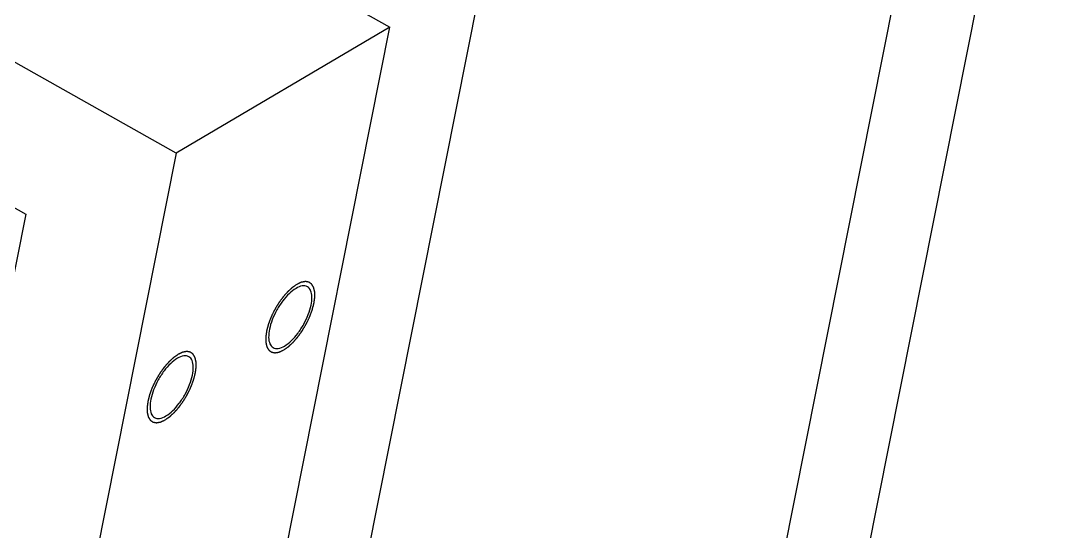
# Model space of a CAD drawing. Header units: inches. Extents: x -8900 to -5053, y -1814 to -15.
# Drawn here: x -5497.8 to -5332.5, y -282.3 to -201.9 of the extents above; entities that cross this region are included whole.
import ezdxf

# ---------------------------------------------------------------- set-up
doc = ezdxf.new("R2010")
doc.units = ezdxf.units.IN
doc.header["$LTSCALE"] = 2
doc.header["$MEASUREMENT"] = 0
doc.layers.add('02___PRT_ALL_AXES', color=7, linetype='Continuous')

msp = doc.modelspace()

# ---------------------------------------------------------------- linework, layer by layer
at = {"color": 7, "linetype": 'Continuous'}
for p, q in [((-5332.47, -124.43), (-5376.77, -347.01)), ((-5567.24, -131.11), (-5439.74, -202.82)), ((-5347.42, -133.24), (-5388.63, -340.34)), ((-5473.37, -222.65), (-5600.87, -150.94)), ((-5604.98, -171.57), (-5497.09, -232.25)), ((-5447.48, -307.24), (-5424.08, -189.67)), ((-5439.74, -202.82), (-5473.37, -222.65)), ((-5462.32, -316.29), (-5439.74, -202.82)), ((-5473.37, -222.65), (-5495.95, -336.12)), ((-5497.09, -232.25), (-5515.56, -325.09))]:
    msp.add_line(p, q, dxfattribs=at)
at = {"color": 2, "linetype": 'Continuous'}
for points in [[(-5456.45, -253.65), (-5456.39, -253.6), (-5456.3, -253.54), (-5456.17, -253.45), (-5456.08, -253.38), (-5456, -253.33), (-5455.94, -253.28), (-5455.89, -253.25), (-5455.85, -253.22), (-5455.81, -253.19), (-5455.78, -253.17), (-5455.76, -253.16), (-5455.74, -253.14), (-5455.73, -253.14), (-5455.72, -253.13), (-5455.71, -253.12), (-5455.71, -253.12), (-5455.71, -253.12), (-5455.7, -253.12), (-5455.7, -253.11), (-5455.69, -253.11), (-5455.68, -253.1), (-5455.67, -253.09), (-5455.65, -253.07), (-5455.63, -253.05), (-5455.6, -253.02), (-5455.56, -252.99), (-5455.52, -252.94), (-5455.47, -252.9), (-5455.41, -252.84), (-5455.33, -252.77), (-5455.25, -252.7), (-5455.19, -252.64), (-5455.14, -252.59), (-5455.09, -252.55), (-5455.05, -252.51), (-5455.02, -252.48), (-5455, -252.46), (-5454.98, -252.45), (-5454.97, -252.44), (-5454.96, -252.43), (-5454.96, -252.42), (-5454.95, -252.42), (-5454.95, -252.42), (-5454.95, -252.41), (-5454.94, -252.41), (-5454.94, -252.4), (-5454.93, -252.39), (-5454.91, -252.38), (-5454.9, -252.36), (-5454.88, -252.34), (-5454.85, -252.3), (-5454.81, -252.26), (-5454.76, -252.2), (-5454.72, -252.15), (-5454.66, -252.08), (-5454.58, -251.99), (-5454.5, -251.9), (-5454.44, -251.83), (-5454.4, -251.78), (-5454.35, -251.72), (-5454.31, -251.68), (-5454.28, -251.64), (-5454.26, -251.62), (-5454.25, -251.6), (-5454.23, -251.59), (-5454.22, -251.58), (-5454.22, -251.57), (-5454.21, -251.57), (-5454.21, -251.56), (-5454.2, -251.55), (-5454.19, -251.53), (-5454.18, -251.52), (-5454.16, -251.5), (-5454.15, -251.47), (-5454.12, -251.43), (-5454.08, -251.38), (-5454.04, -251.32), (-5453.99, -251.26), (-5453.93, -251.17), (-5453.86, -251.07), (-5453.77, -250.95), (-5453.7, -250.84), (-5453.64, -250.76), (-5453.6, -250.71), (-5453.57, -250.67), (-5453.55, -250.64), (-5453.53, -250.61), (-5453.52, -250.6), (-5453.51, -250.59), (-5453.51, -250.58), (-5453.5, -250.57), (-5453.5, -250.56), (-5453.49, -250.54), (-5453.47, -250.51), (-5453.45, -250.48), (-5453.42, -250.44), (-5453.39, -250.38), (-5453.34, -250.29), (-5453.28, -250.18), (-5453.2, -250.05), (-5453.12, -249.92), (-5453.06, -249.81), (-5453.01, -249.72), (-5452.97, -249.67), (-5452.95, -249.63), (-5452.93, -249.59), (-5452.91, -249.56), (-5452.9, -249.55), (-5452.9, -249.53), (-5452.89, -249.53), (-5452.89, -249.52), (-5452.88, -249.51), (-5452.87, -249.49), (-5452.86, -249.46), (-5452.84, -249.42), (-5452.82, -249.38), (-5452.79, -249.32), (-5452.75, -249.23), (-5452.7, -249.12), (-5452.63, -248.98), (-5452.56, -248.85), (-5452.51, -248.73), (-5452.47, -248.64), (-5452.44, -248.58), (-5452.42, -248.54), (-5452.4, -248.5), (-5452.39, -248.48), (-5452.38, -248.46), (-5452.37, -248.44), (-5452.37, -248.44), (-5452.37, -248.43), (-5452.36, -248.42), (-5452.35, -248.4), (-5452.34, -248.37), (-5452.33, -248.33), (-5452.31, -248.29), (-5452.29, -248.23), (-5452.26, -248.14), (-5452.22, -248.03), (-5452.17, -247.89), (-5452.12, -247.78), (-5452.09, -247.69), (-5452.07, -247.62), (-5452.04, -247.55), (-5452.02, -247.5), (-5452, -247.45), (-5451.99, -247.42), (-5451.98, -247.39), (-5451.97, -247.37), (-5451.97, -247.36), (-5451.96, -247.35), (-5451.96, -247.34), (-5451.96, -247.33), (-5451.95, -247.31), (-5451.95, -247.28), (-5451.94, -247.25), (-5451.93, -247.2), (-5451.91, -247.15), (-5451.9, -247.08), (-5451.88, -247.02), (-5451.86, -246.93), (-5451.83, -246.82), (-5451.8, -246.71), (-5451.77, -246.62), (-5451.76, -246.55), (-5451.74, -246.48), (-5451.73, -246.43), (-5451.71, -246.38), (-5451.71, -246.36), (-5451.7, -246.33), (-5451.7, -246.32), (-5451.69, -246.3), (-5451.69, -246.29), (-5451.69, -246.29), (-5451.69, -246.28), (-5451.69, -246.28), (-5451.69, -246.28), (-5451.69, -246.27), (-5451.68, -246.26), (-5451.68, -246.24), (-5451.68, -246.22), (-5451.68, -246.2), (-5451.67, -246.16), (-5451.66, -246.11), (-5451.66, -246.05), (-5451.65, -245.99), (-5451.64, -245.91), (-5451.62, -245.81), (-5451.61, -245.71), (-5451.6, -245.63), (-5451.59, -245.57), (-5451.58, -245.51), (-5451.58, -245.46), (-5451.57, -245.42), (-5451.57, -245.39), (-5451.57, -245.37), (-5451.56, -245.36), (-5451.56, -245.34), (-5451.56, -245.33), (-5451.56, -245.33), (-5451.56, -245.32), (-5451.56, -245.32), (-5451.56, -245.32), (-5451.56, -245.31), (-5451.56, -245.3), (-5451.56, -245.29), (-5451.56, -245.27), (-5451.56, -245.25), (-5451.56, -245.21), (-5451.56, -245.17), (-5451.56, -245.12), (-5451.57, -245.06), (-5451.57, -244.99), (-5451.57, -244.91), (-5451.57, -244.82), (-5451.57, -244.75), (-5451.57, -244.7), (-5451.58, -244.64), (-5451.58, -244.6), (-5451.58, -244.56), (-5451.58, -244.54), (-5451.58, -244.53), (-5451.58, -244.51), (-5451.58, -244.5), (-5451.58, -244.49), (-5451.58, -244.49), (-5451.58, -244.49), (-5451.58, -244.48), (-5451.58, -244.48), (-5451.58, -244.47), (-5451.58, -244.46), (-5451.59, -244.45), (-5451.59, -244.44), (-5451.59, -244.42), (-5451.6, -244.39), (-5451.61, -244.36), (-5451.62, -244.31), (-5451.63, -244.27), (-5451.64, -244.21), (-5451.66, -244.14), (-5451.68, -244.07), (-5451.69, -244.01), (-5451.7, -243.97), (-5451.71, -243.93), (-5451.72, -243.89), (-5451.73, -243.86), (-5451.73, -243.85), (-5451.74, -243.83), (-5451.74, -243.82), (-5451.74, -243.81), (-5451.74, -243.8), (-5451.74, -243.8), (-5451.74, -243.8), (-5451.75, -243.8), (-5451.75, -243.79), (-5451.75, -243.79), (-5451.75, -243.78), (-5451.76, -243.77), (-5451.77, -243.76), (-5451.77, -243.75), (-5451.79, -243.73), (-5451.8, -243.7), (-5451.82, -243.67), (-5451.84, -243.64), (-5451.87, -243.59), (-5451.9, -243.54), (-5451.93, -243.49), (-5451.96, -243.44), (-5451.98, -243.41), (-5452, -243.38), (-5452.01, -243.35), (-5452.03, -243.33), (-5452.04, -243.32), (-5452.04, -243.31), (-5452.05, -243.3), (-5452.05, -243.29), (-5452.05, -243.29), (-5452.06, -243.29), (-5452.06, -243.28), (-5452.06, -243.28), (-5452.06, -243.28), (-5452.06, -243.28), (-5452.07, -243.27), (-5452.08, -243.27), (-5452.09, -243.26), (-5452.1, -243.25), (-5452.12, -243.24), (-5452.14, -243.23), (-5452.17, -243.21), (-5452.19, -243.19), (-5452.23, -243.16), (-5452.27, -243.13), (-5452.32, -243.1), (-5452.36, -243.07), (-5452.38, -243.05), (-5452.41, -243.03), (-5452.43, -243.02), (-5452.45, -243.01), (-5452.46, -243), (-5452.47, -242.99), (-5452.48, -242.99), (-5452.48, -242.98), (-5452.49, -242.98), (-5452.49, -242.98), (-5452.49, -242.98), (-5452.49, -242.98), (-5452.5, -242.98), (-5452.5, -242.97), (-5452.51, -242.97), (-5452.52, -242.97), (-5452.53, -242.97), (-5452.54, -242.97), (-5452.57, -242.96), (-5452.6, -242.96), (-5452.63, -242.95), (-5452.66, -242.95), (-5452.71, -242.94), (-5452.77, -242.93), (-5452.82, -242.92), (-5452.87, -242.91), (-5452.9, -242.9), (-5452.94, -242.9), (-5452.97, -242.89), (-5452.99, -242.89), (-5453, -242.89), (-5453.02, -242.88), (-5453.02, -242.88), (-5453.03, -242.88), (-5453.04, -242.88), (-5453.04, -242.88), (-5453.04, -242.88), (-5453.04, -242.88), (-5453.05, -242.88), (-5453.05, -242.88), (-5453.06, -242.88), (-5453.07, -242.89), (-5453.08, -242.89), (-5453.1, -242.89), (-5453.13, -242.9), (-5453.16, -242.9), (-5453.2, -242.91), (-5453.24, -242.92), (-5453.29, -242.93), (-5453.36, -242.94), (-5453.43, -242.95), (-5453.48, -242.96), (-5453.52, -242.97), (-5453.56, -242.97), (-5453.59, -242.98), (-5453.62, -242.99), (-5453.64, -242.99), (-5453.65, -242.99), (-5453.66, -242.99), (-5453.67, -242.99), (-5453.67, -243), (-5453.68, -243), (-5453.68, -243), (-5453.68, -243), (-5453.69, -243), (-5453.69, -243), (-5453.7, -243.01), (-5453.71, -243.01), (-5453.73, -243.02), (-5453.75, -243.03), (-5453.78, -243.04), (-5453.81, -243.06), (-5453.86, -243.08), (-5453.9, -243.1), (-5453.96, -243.13), (-5454.04, -243.16), (-5454.13, -243.2), (-5454.25, -243.26), (-5454.34, -243.3), (-5454.4, -243.33)], [(-5454.4, -243.33), (-5454.46, -243.37), (-5454.55, -243.44), (-5454.68, -243.53), (-5454.77, -243.59), (-5454.85, -243.65), (-5454.91, -243.69), (-5454.96, -243.72), (-5455, -243.76), (-5455.04, -243.78), (-5455.07, -243.81), (-5455.09, -243.82), (-5455.11, -243.83), (-5455.12, -243.84), (-5455.13, -243.85), (-5455.14, -243.85), (-5455.14, -243.85), (-5455.14, -243.86), (-5455.15, -243.86), (-5455.15, -243.86), (-5455.16, -243.87), (-5455.17, -243.88), (-5455.18, -243.89), (-5455.19, -243.9), (-5455.21, -243.92), (-5455.25, -243.95), (-5455.28, -243.99), (-5455.33, -244.03), (-5455.38, -244.08), (-5455.44, -244.13), (-5455.52, -244.21), (-5455.6, -244.28), (-5455.66, -244.34), (-5455.71, -244.38), (-5455.76, -244.43), (-5455.8, -244.46), (-5455.83, -244.49), (-5455.85, -244.51), (-5455.86, -244.53), (-5455.88, -244.54), (-5455.89, -244.55), (-5455.89, -244.55), (-5455.9, -244.56), (-5455.9, -244.56), (-5455.9, -244.56), (-5455.91, -244.57), (-5455.91, -244.57), (-5455.92, -244.59), (-5455.93, -244.6), (-5455.95, -244.62), (-5455.97, -244.64), (-5456, -244.67), (-5456.04, -244.72), (-5456.08, -244.77), (-5456.13, -244.83), (-5456.19, -244.9), (-5456.27, -244.98), (-5456.34, -245.07), (-5456.41, -245.14), (-5456.45, -245.2), (-5456.5, -245.25), (-5456.54, -245.3), (-5456.57, -245.33), (-5456.59, -245.35), (-5456.6, -245.37), (-5456.61, -245.38), (-5456.62, -245.4), (-5456.63, -245.4), (-5456.64, -245.41), (-5456.64, -245.42), (-5456.65, -245.43), (-5456.66, -245.44), (-5456.67, -245.46), (-5456.68, -245.48), (-5456.7, -245.5), (-5456.73, -245.54), (-5456.77, -245.6), (-5456.81, -245.66), (-5456.86, -245.72), (-5456.92, -245.8), (-5456.99, -245.9), (-5457.08, -246.03), (-5457.15, -246.13), (-5457.21, -246.21), (-5457.25, -246.26), (-5457.27, -246.31), (-5457.3, -246.34), (-5457.31, -246.36), (-5457.33, -246.38), (-5457.33, -246.39), (-5457.34, -246.4), (-5457.35, -246.41), (-5457.35, -246.42), (-5457.36, -246.44), (-5457.38, -246.46), (-5457.4, -246.5), (-5457.42, -246.54), (-5457.46, -246.6), (-5457.51, -246.68), (-5457.57, -246.79), (-5457.65, -246.92), (-5457.73, -247.06), (-5457.79, -247.16), (-5457.84, -247.25), (-5457.87, -247.31), (-5457.9, -247.35), (-5457.92, -247.38), (-5457.94, -247.41), (-5457.95, -247.43), (-5457.95, -247.44), (-5457.96, -247.45), (-5457.96, -247.46), (-5457.97, -247.47), (-5457.98, -247.49), (-5457.99, -247.52), (-5458.01, -247.55), (-5458.03, -247.6), (-5458.06, -247.65), (-5458.1, -247.74), (-5458.15, -247.86), (-5458.22, -247.99), (-5458.28, -248.13), (-5458.34, -248.24), (-5458.38, -248.34), (-5458.41, -248.39), (-5458.43, -248.44), (-5458.45, -248.47), (-5458.46, -248.5), (-5458.47, -248.52), (-5458.48, -248.53), (-5458.48, -248.54), (-5458.48, -248.55), (-5458.49, -248.56), (-5458.49, -248.58), (-5458.5, -248.61), (-5458.52, -248.64), (-5458.53, -248.69), (-5458.56, -248.74), (-5458.59, -248.83), (-5458.63, -248.95), (-5458.68, -249.08), (-5458.72, -249.2), (-5458.76, -249.29), (-5458.78, -249.36), (-5458.81, -249.42), (-5458.83, -249.48), (-5458.85, -249.53), (-5458.86, -249.56), (-5458.87, -249.59), (-5458.88, -249.61), (-5458.88, -249.62), (-5458.88, -249.63), (-5458.89, -249.64), (-5458.89, -249.65), (-5458.89, -249.67), (-5458.9, -249.69), (-5458.91, -249.73), (-5458.92, -249.77), (-5458.94, -249.83), (-5458.95, -249.89), (-5458.97, -249.96), (-5458.99, -250.05), (-5459.02, -250.16), (-5459.05, -250.27), (-5459.07, -250.36), (-5459.09, -250.43), (-5459.11, -250.49), (-5459.12, -250.55), (-5459.13, -250.59), (-5459.14, -250.62), (-5459.15, -250.64), (-5459.15, -250.66), (-5459.16, -250.67), (-5459.16, -250.68), (-5459.16, -250.69), (-5459.16, -250.69), (-5459.16, -250.69), (-5459.16, -250.7), (-5459.16, -250.71), (-5459.16, -250.72), (-5459.17, -250.74), (-5459.17, -250.76), (-5459.17, -250.78), (-5459.18, -250.82), (-5459.18, -250.87), (-5459.19, -250.93), (-5459.2, -250.99), (-5459.21, -251.07), (-5459.22, -251.17), (-5459.24, -251.27), (-5459.25, -251.35), (-5459.26, -251.41), (-5459.26, -251.47), (-5459.27, -251.52), (-5459.28, -251.56), (-5459.28, -251.59), (-5459.28, -251.61), (-5459.28, -251.62), (-5459.29, -251.63), (-5459.29, -251.64), (-5459.29, -251.65), (-5459.29, -251.65), (-5459.29, -251.65), (-5459.29, -251.66), (-5459.29, -251.67), (-5459.29, -251.68), (-5459.29, -251.69), (-5459.29, -251.71), (-5459.29, -251.73), (-5459.29, -251.76), (-5459.29, -251.81), (-5459.28, -251.86), (-5459.28, -251.91), (-5459.28, -251.98), (-5459.28, -252.07), (-5459.28, -252.16), (-5459.28, -252.23), (-5459.27, -252.28), (-5459.27, -252.33), (-5459.27, -252.38), (-5459.27, -252.41), (-5459.27, -252.43), (-5459.27, -252.45), (-5459.27, -252.46), (-5459.27, -252.47), (-5459.27, -252.48), (-5459.27, -252.49), (-5459.27, -252.49), (-5459.27, -252.49), (-5459.27, -252.5), (-5459.27, -252.5), (-5459.26, -252.51), (-5459.26, -252.52), (-5459.26, -252.54), (-5459.25, -252.55), (-5459.25, -252.58), (-5459.24, -252.62), (-5459.23, -252.66), (-5459.22, -252.7), (-5459.2, -252.76), (-5459.19, -252.83), (-5459.17, -252.91), (-5459.16, -252.96), (-5459.15, -253.01), (-5459.14, -253.05), (-5459.13, -253.08), (-5459.12, -253.11), (-5459.12, -253.13), (-5459.11, -253.14), (-5459.11, -253.16), (-5459.11, -253.16), (-5459.11, -253.17), (-5459.1, -253.17), (-5459.1, -253.18), (-5459.1, -253.18), (-5459.1, -253.18), (-5459.1, -253.19), (-5459.09, -253.19), (-5459.09, -253.2), (-5459.08, -253.21), (-5459.08, -253.23), (-5459.06, -253.25), (-5459.05, -253.27), (-5459.03, -253.31), (-5459.01, -253.34), (-5458.98, -253.38), (-5458.95, -253.43), (-5458.92, -253.49), (-5458.89, -253.53), (-5458.87, -253.56), (-5458.85, -253.6), (-5458.83, -253.62), (-5458.82, -253.64), (-5458.81, -253.66), (-5458.81, -253.67), (-5458.8, -253.68), (-5458.8, -253.68), (-5458.79, -253.69), (-5458.79, -253.69), (-5458.79, -253.69), (-5458.79, -253.69), (-5458.79, -253.7), (-5458.78, -253.7), (-5458.78, -253.7), (-5458.77, -253.71), (-5458.76, -253.71), (-5458.75, -253.72), (-5458.73, -253.73), (-5458.71, -253.75), (-5458.68, -253.77), (-5458.66, -253.79), (-5458.62, -253.81), (-5458.57, -253.85), (-5458.53, -253.88), (-5458.49, -253.9), (-5458.46, -253.92), (-5458.44, -253.94), (-5458.41, -253.96), (-5458.4, -253.97), (-5458.39, -253.98), (-5458.38, -253.99), (-5458.37, -253.99), (-5458.36, -253.99), (-5458.36, -254), (-5458.36, -254), (-5458.36, -254), (-5458.35, -254), (-5458.35, -254), (-5458.35, -254), (-5458.34, -254), (-5458.33, -254), (-5458.32, -254.01), (-5458.3, -254.01), (-5458.28, -254.01), (-5458.25, -254.02), (-5458.22, -254.02), (-5458.18, -254.03), (-5458.14, -254.04), (-5458.08, -254.05), (-5458.02, -254.06), (-5457.98, -254.07), (-5457.94, -254.07), (-5457.91, -254.08), (-5457.88, -254.08), (-5457.86, -254.09), (-5457.84, -254.09), (-5457.83, -254.09), (-5457.82, -254.09), (-5457.82, -254.09), (-5457.81, -254.1), (-5457.81, -254.1), (-5457.81, -254.1), (-5457.81, -254.1), (-5457.8, -254.1), (-5457.8, -254.09), (-5457.79, -254.09), (-5457.78, -254.09), (-5457.76, -254.09), (-5457.75, -254.09), (-5457.72, -254.08), (-5457.69, -254.07), (-5457.65, -254.07), (-5457.61, -254.06), (-5457.55, -254.05), (-5457.49, -254.04), (-5457.42, -254.03), (-5457.37, -254.02), (-5457.33, -254.01), (-5457.29, -254), (-5457.26, -254), (-5457.23, -253.99), (-5457.21, -253.99), (-5457.2, -253.98), (-5457.19, -253.98), (-5457.18, -253.98), (-5457.17, -253.98), (-5457.17, -253.98), (-5457.17, -253.98), (-5457.17, -253.98), (-5457.16, -253.98), (-5457.16, -253.97), (-5457.15, -253.97), (-5457.14, -253.96), (-5457.12, -253.96), (-5457.1, -253.95), (-5457.07, -253.93), (-5457.03, -253.92), (-5456.99, -253.9), (-5456.94, -253.88), (-5456.88, -253.85), (-5456.81, -253.81), (-5456.72, -253.77), (-5456.6, -253.72), (-5456.51, -253.67), (-5456.45, -253.65)], [(-5473.08, -254.34), (-5473.14, -254.39), (-5473.23, -254.45), (-5473.36, -254.54), (-5473.45, -254.61), (-5473.53, -254.66), (-5473.59, -254.71), (-5473.64, -254.74), (-5473.68, -254.77), (-5473.72, -254.8), (-5473.75, -254.82), (-5473.77, -254.84), (-5473.79, -254.85), (-5473.8, -254.85), (-5473.81, -254.86), (-5473.82, -254.87), (-5473.82, -254.87), (-5473.82, -254.87), (-5473.83, -254.87), (-5473.83, -254.88), (-5473.84, -254.88), (-5473.85, -254.89), (-5473.86, -254.9), (-5473.88, -254.92), (-5473.9, -254.94), (-5473.93, -254.97), (-5473.97, -255), (-5474.01, -255.05), (-5474.06, -255.09), (-5474.12, -255.15), (-5474.2, -255.22), (-5474.28, -255.3), (-5474.34, -255.35), (-5474.39, -255.4), (-5474.44, -255.44), (-5474.48, -255.48), (-5474.51, -255.51), (-5474.53, -255.53), (-5474.55, -255.54), (-5474.56, -255.55), (-5474.57, -255.56), (-5474.57, -255.57), (-5474.58, -255.57), (-5474.58, -255.57), (-5474.58, -255.58), (-5474.59, -255.58), (-5474.59, -255.59), (-5474.6, -255.6), (-5474.62, -255.61), (-5474.63, -255.63), (-5474.65, -255.65), (-5474.68, -255.69), (-5474.72, -255.73), (-5474.76, -255.79), (-5474.81, -255.84), (-5474.87, -255.91), (-5474.95, -256), (-5475.03, -256.09), (-5475.09, -256.16), (-5475.13, -256.21), (-5475.18, -256.27), (-5475.22, -256.31), (-5475.25, -256.35), (-5475.27, -256.37), (-5475.28, -256.39), (-5475.3, -256.4), (-5475.3, -256.41), (-5475.31, -256.42), (-5475.32, -256.43), (-5475.32, -256.43), (-5475.33, -256.44), (-5475.34, -256.46), (-5475.35, -256.47), (-5475.37, -256.49), (-5475.38, -256.52), (-5475.41, -256.56), (-5475.45, -256.61), (-5475.49, -256.67), (-5475.54, -256.73), (-5475.6, -256.82), (-5475.67, -256.92), (-5475.76, -257.04), (-5475.83, -257.15), (-5475.89, -257.23), (-5475.93, -257.28), (-5475.96, -257.32), (-5475.98, -257.35), (-5476, -257.38), (-5476.01, -257.39), (-5476.02, -257.41), (-5476.02, -257.41), (-5476.03, -257.42), (-5476.03, -257.43), (-5476.04, -257.45), (-5476.06, -257.48), (-5476.08, -257.51), (-5476.11, -257.56), (-5476.14, -257.61), (-5476.19, -257.7), (-5476.25, -257.81), (-5476.33, -257.94), (-5476.41, -258.07), (-5476.47, -258.18), (-5476.52, -258.27), (-5476.56, -258.32), (-5476.58, -258.37), (-5476.6, -258.4), (-5476.62, -258.43), (-5476.63, -258.44), (-5476.63, -258.46), (-5476.64, -258.46), (-5476.64, -258.47), (-5476.65, -258.48), (-5476.66, -258.5), (-5476.67, -258.53), (-5476.69, -258.57), (-5476.71, -258.61), (-5476.74, -258.67), (-5476.78, -258.76), (-5476.83, -258.87), (-5476.9, -259.01), (-5476.97, -259.15), (-5477.02, -259.26), (-5477.06, -259.35), (-5477.09, -259.41), (-5477.11, -259.45), (-5477.13, -259.49), (-5477.14, -259.51), (-5477.15, -259.53), (-5477.16, -259.55), (-5477.16, -259.55), (-5477.16, -259.56), (-5477.17, -259.57), (-5477.18, -259.59), (-5477.19, -259.62), (-5477.2, -259.66), (-5477.22, -259.7), (-5477.24, -259.76), (-5477.27, -259.85), (-5477.31, -259.96), (-5477.36, -260.1), (-5477.41, -260.21), (-5477.44, -260.3), (-5477.46, -260.37), (-5477.49, -260.44), (-5477.51, -260.5), (-5477.53, -260.54), (-5477.54, -260.57), (-5477.55, -260.6), (-5477.56, -260.62), (-5477.56, -260.63), (-5477.57, -260.64), (-5477.57, -260.65), (-5477.57, -260.66), (-5477.58, -260.68), (-5477.58, -260.71), (-5477.59, -260.74), (-5477.6, -260.79), (-5477.62, -260.84), (-5477.63, -260.91), (-5477.65, -260.97), (-5477.67, -261.06), (-5477.7, -261.17), (-5477.73, -261.28), (-5477.76, -261.37), (-5477.77, -261.44), (-5477.79, -261.51), (-5477.8, -261.56), (-5477.82, -261.61), (-5477.82, -261.63), (-5477.83, -261.66), (-5477.83, -261.67), (-5477.84, -261.69), (-5477.84, -261.7), (-5477.84, -261.7), (-5477.84, -261.71), (-5477.84, -261.71), (-5477.84, -261.71), (-5477.84, -261.72), (-5477.85, -261.74), (-5477.85, -261.75), (-5477.85, -261.77), (-5477.85, -261.8), (-5477.86, -261.84), (-5477.87, -261.89), (-5477.87, -261.95), (-5477.88, -262.01), (-5477.89, -262.09), (-5477.91, -262.19), (-5477.92, -262.29), (-5477.93, -262.37), (-5477.94, -262.43), (-5477.95, -262.49), (-5477.95, -262.54), (-5477.96, -262.58), (-5477.96, -262.6), (-5477.96, -262.62), (-5477.97, -262.64), (-5477.97, -262.65), (-5477.97, -262.66), (-5477.97, -262.66), (-5477.97, -262.67), (-5477.97, -262.67), (-5477.97, -262.67), (-5477.97, -262.68), (-5477.97, -262.69), (-5477.97, -262.7), (-5477.97, -262.72), (-5477.97, -262.74), (-5477.97, -262.78), (-5477.97, -262.82), (-5477.97, -262.88), (-5477.96, -262.93), (-5477.96, -263), (-5477.96, -263.08), (-5477.96, -263.17), (-5477.96, -263.24), (-5477.96, -263.29), (-5477.95, -263.35), (-5477.95, -263.39), (-5477.95, -263.43), (-5477.95, -263.45), (-5477.95, -263.47), (-5477.95, -263.48), (-5477.95, -263.49), (-5477.95, -263.5), (-5477.95, -263.5), (-5477.95, -263.5), (-5477.95, -263.51), (-5477.95, -263.51), (-5477.95, -263.52), (-5477.95, -263.53), (-5477.94, -263.54), (-5477.94, -263.55), (-5477.94, -263.57), (-5477.93, -263.6), (-5477.92, -263.63), (-5477.91, -263.68), (-5477.9, -263.72), (-5477.89, -263.78), (-5477.87, -263.85), (-5477.85, -263.92), (-5477.84, -263.98), (-5477.83, -264.02), (-5477.82, -264.06), (-5477.81, -264.1), (-5477.8, -264.13), (-5477.8, -264.15), (-5477.79, -264.16), (-5477.79, -264.17), (-5477.79, -264.18), (-5477.79, -264.19), (-5477.79, -264.19), (-5477.79, -264.19), (-5477.78, -264.19), (-5477.78, -264.2), (-5477.78, -264.2), (-5477.78, -264.21), (-5477.77, -264.22), (-5477.76, -264.23), (-5477.76, -264.24), (-5477.74, -264.26), (-5477.73, -264.29), (-5477.71, -264.32), (-5477.69, -264.35), (-5477.66, -264.4), (-5477.63, -264.45), (-5477.6, -264.5), (-5477.57, -264.55), (-5477.55, -264.58), (-5477.53, -264.61), (-5477.52, -264.64), (-5477.5, -264.66), (-5477.49, -264.67), (-5477.49, -264.68), (-5477.48, -264.69), (-5477.48, -264.7), (-5477.48, -264.7), (-5477.47, -264.71), (-5477.47, -264.71), (-5477.47, -264.71), (-5477.47, -264.71), (-5477.47, -264.71), (-5477.46, -264.72), (-5477.45, -264.72), (-5477.44, -264.73), (-5477.43, -264.74), (-5477.41, -264.75), (-5477.39, -264.76), (-5477.36, -264.78), (-5477.34, -264.8), (-5477.3, -264.83), (-5477.26, -264.86), (-5477.21, -264.89), (-5477.17, -264.92), (-5477.15, -264.94), (-5477.12, -264.96), (-5477.1, -264.97), (-5477.08, -264.99), (-5477.07, -264.99), (-5477.06, -265), (-5477.05, -265), (-5477.05, -265.01), (-5477.04, -265.01), (-5477.04, -265.01), (-5477.04, -265.01), (-5477.03, -265.01), (-5477.03, -265.01), (-5477.03, -265.02), (-5477.02, -265.02), (-5477.01, -265.02), (-5477, -265.02), (-5476.99, -265.02), (-5476.96, -265.03), (-5476.93, -265.03), (-5476.9, -265.04), (-5476.87, -265.04), (-5476.82, -265.05), (-5476.76, -265.06), (-5476.71, -265.07), (-5476.66, -265.08), (-5476.63, -265.09), (-5476.59, -265.09), (-5476.56, -265.1), (-5476.54, -265.1), (-5476.53, -265.1), (-5476.51, -265.11), (-5476.51, -265.11), (-5476.5, -265.11), (-5476.49, -265.11), (-5476.49, -265.11), (-5476.49, -265.11), (-5476.49, -265.11), (-5476.48, -265.11), (-5476.48, -265.11), (-5476.47, -265.11), (-5476.46, -265.11), (-5476.45, -265.1), (-5476.43, -265.1), (-5476.4, -265.09), (-5476.37, -265.09), (-5476.33, -265.08), (-5476.29, -265.07), (-5476.24, -265.06), (-5476.17, -265.05), (-5476.1, -265.04), (-5476.05, -265.03), (-5476.01, -265.02), (-5475.97, -265.02), (-5475.94, -265.01), (-5475.91, -265), (-5475.89, -265), (-5475.88, -265), (-5475.87, -265), (-5475.86, -265), (-5475.86, -265), (-5475.85, -264.99), (-5475.85, -264.99), (-5475.85, -264.99), (-5475.84, -264.99), (-5475.84, -264.99), (-5475.83, -264.98), (-5475.82, -264.98), (-5475.8, -264.97), (-5475.78, -264.96), (-5475.75, -264.95), (-5475.72, -264.93), (-5475.67, -264.91), (-5475.63, -264.89), (-5475.57, -264.86), (-5475.49, -264.83), (-5475.4, -264.79), (-5475.28, -264.73), (-5475.19, -264.69), (-5475.13, -264.66)], [(-5475.13, -264.66), (-5475.07, -264.62), (-5474.98, -264.55), (-5474.85, -264.46), (-5474.76, -264.4), (-5474.68, -264.34), (-5474.62, -264.3), (-5474.57, -264.27), (-5474.53, -264.23), (-5474.49, -264.21), (-5474.46, -264.18), (-5474.44, -264.17), (-5474.42, -264.16), (-5474.41, -264.15), (-5474.4, -264.14), (-5474.39, -264.14), (-5474.39, -264.14), (-5474.39, -264.13), (-5474.38, -264.13), (-5474.38, -264.13), (-5474.37, -264.12), (-5474.36, -264.11), (-5474.35, -264.1), (-5474.34, -264.09), (-5474.32, -264.07), (-5474.28, -264.04), (-5474.25, -264), (-5474.2, -263.96), (-5474.15, -263.91), (-5474.09, -263.86), (-5474.01, -263.78), (-5473.93, -263.71), (-5473.87, -263.65), (-5473.82, -263.61), (-5473.77, -263.56), (-5473.73, -263.53), (-5473.7, -263.5), (-5473.68, -263.48), (-5473.67, -263.46), (-5473.65, -263.45), (-5473.64, -263.44), (-5473.64, -263.44), (-5473.63, -263.43), (-5473.63, -263.43), (-5473.63, -263.43), (-5473.62, -263.42), (-5473.62, -263.42), (-5473.61, -263.41), (-5473.6, -263.39), (-5473.58, -263.37), (-5473.56, -263.35), (-5473.53, -263.32), (-5473.49, -263.27), (-5473.45, -263.22), (-5473.4, -263.17), (-5473.34, -263.09), (-5473.26, -263.01), (-5473.19, -262.92), (-5473.12, -262.85), (-5473.08, -262.79), (-5473.03, -262.74), (-5472.99, -262.69), (-5472.96, -262.66), (-5472.94, -262.64), (-5472.93, -262.62), (-5472.92, -262.61), (-5472.91, -262.6), (-5472.9, -262.59), (-5472.89, -262.58), (-5472.89, -262.57), (-5472.88, -262.56), (-5472.87, -262.55), (-5472.86, -262.53), (-5472.85, -262.51), (-5472.83, -262.49), (-5472.8, -262.45), (-5472.76, -262.39), (-5472.72, -262.33), (-5472.67, -262.27), (-5472.61, -262.19), (-5472.54, -262.09), (-5472.45, -261.96), (-5472.38, -261.86), (-5472.32, -261.78), (-5472.28, -261.73), (-5472.26, -261.68), (-5472.23, -261.65), (-5472.22, -261.63), (-5472.2, -261.61), (-5472.2, -261.6), (-5472.19, -261.59), (-5472.18, -261.58), (-5472.18, -261.57), (-5472.17, -261.55), (-5472.15, -261.53), (-5472.13, -261.49), (-5472.11, -261.45), (-5472.07, -261.39), (-5472.02, -261.31), (-5471.96, -261.2), (-5471.88, -261.07), (-5471.8, -260.94), (-5471.74, -260.83), (-5471.69, -260.74), (-5471.66, -260.68), (-5471.63, -260.64), (-5471.61, -260.61), (-5471.59, -260.58), (-5471.58, -260.56), (-5471.58, -260.55), (-5471.57, -260.54), (-5471.57, -260.53), (-5471.56, -260.52), (-5471.55, -260.5), (-5471.54, -260.47), (-5471.52, -260.44), (-5471.5, -260.39), (-5471.47, -260.34), (-5471.43, -260.25), (-5471.38, -260.13), (-5471.31, -260), (-5471.25, -259.86), (-5471.19, -259.75), (-5471.15, -259.66), (-5471.12, -259.6), (-5471.1, -259.55), (-5471.08, -259.52), (-5471.07, -259.49), (-5471.06, -259.47), (-5471.05, -259.46), (-5471.05, -259.45), (-5471.05, -259.44), (-5471.04, -259.43), (-5471.04, -259.41), (-5471.03, -259.38), (-5471.01, -259.35), (-5471, -259.3), (-5470.97, -259.25), (-5470.94, -259.16), (-5470.9, -259.04), (-5470.85, -258.91), (-5470.81, -258.79), (-5470.77, -258.7), (-5470.75, -258.63), (-5470.72, -258.57), (-5470.7, -258.51), (-5470.68, -258.46), (-5470.67, -258.43), (-5470.66, -258.4), (-5470.65, -258.38), (-5470.65, -258.37), (-5470.65, -258.36), (-5470.64, -258.35), (-5470.64, -258.34), (-5470.64, -258.32), (-5470.63, -258.3), (-5470.62, -258.26), (-5470.61, -258.22), (-5470.59, -258.16), (-5470.58, -258.1), (-5470.56, -258.03), (-5470.54, -257.94), (-5470.51, -257.83), (-5470.48, -257.72), (-5470.46, -257.63), (-5470.44, -257.57), (-5470.42, -257.5), (-5470.41, -257.44), (-5470.4, -257.4), (-5470.39, -257.37), (-5470.38, -257.35), (-5470.38, -257.33), (-5470.37, -257.32), (-5470.37, -257.31), (-5470.37, -257.3), (-5470.37, -257.3), (-5470.37, -257.3), (-5470.37, -257.29), (-5470.37, -257.28), (-5470.37, -257.27), (-5470.36, -257.25), (-5470.36, -257.23), (-5470.36, -257.21), (-5470.35, -257.17), (-5470.35, -257.12), (-5470.34, -257.06), (-5470.33, -257), (-5470.32, -256.92), (-5470.31, -256.82), (-5470.29, -256.72), (-5470.28, -256.64), (-5470.27, -256.58), (-5470.27, -256.52), (-5470.26, -256.47), (-5470.25, -256.43), (-5470.25, -256.4), (-5470.25, -256.38), (-5470.25, -256.37), (-5470.24, -256.36), (-5470.24, -256.35), (-5470.24, -256.34), (-5470.24, -256.34), (-5470.24, -256.34), (-5470.24, -256.33), (-5470.24, -256.32), (-5470.24, -256.31), (-5470.24, -256.3), (-5470.24, -256.28), (-5470.24, -256.26), (-5470.24, -256.23), (-5470.24, -256.18), (-5470.25, -256.13), (-5470.25, -256.08), (-5470.25, -256.01), (-5470.25, -255.92), (-5470.25, -255.83), (-5470.25, -255.76), (-5470.26, -255.71), (-5470.26, -255.66), (-5470.26, -255.61), (-5470.26, -255.58), (-5470.26, -255.56), (-5470.26, -255.54), (-5470.26, -255.53), (-5470.26, -255.52), (-5470.26, -255.51), (-5470.26, -255.5), (-5470.26, -255.5), (-5470.26, -255.5), (-5470.26, -255.49), (-5470.26, -255.49), (-5470.27, -255.48), (-5470.27, -255.47), (-5470.27, -255.45), (-5470.28, -255.44), (-5470.28, -255.41), (-5470.29, -255.37), (-5470.3, -255.33), (-5470.31, -255.29), (-5470.33, -255.23), (-5470.34, -255.16), (-5470.36, -255.09), (-5470.37, -255.03), (-5470.38, -254.99), (-5470.39, -254.94), (-5470.4, -254.91), (-5470.41, -254.88), (-5470.41, -254.86), (-5470.42, -254.85), (-5470.42, -254.83), (-5470.42, -254.83), (-5470.42, -254.82), (-5470.43, -254.82), (-5470.43, -254.81), (-5470.43, -254.81), (-5470.43, -254.81), (-5470.43, -254.8), (-5470.44, -254.8), (-5470.44, -254.79), (-5470.45, -254.78), (-5470.45, -254.76), (-5470.47, -254.74), (-5470.48, -254.72), (-5470.5, -254.68), (-5470.52, -254.65), (-5470.55, -254.61), (-5470.58, -254.56), (-5470.61, -254.5), (-5470.64, -254.46), (-5470.66, -254.43), (-5470.68, -254.39), (-5470.7, -254.37), (-5470.71, -254.35), (-5470.72, -254.33), (-5470.72, -254.32), (-5470.73, -254.31), (-5470.73, -254.31), (-5470.74, -254.3), (-5470.74, -254.3), (-5470.74, -254.3), (-5470.74, -254.3), (-5470.74, -254.29), (-5470.75, -254.29), (-5470.75, -254.29), (-5470.76, -254.28), (-5470.77, -254.28), (-5470.78, -254.27), (-5470.8, -254.26), (-5470.82, -254.24), (-5470.85, -254.22), (-5470.87, -254.2), (-5470.91, -254.18), (-5470.96, -254.14), (-5471, -254.11), (-5471.04, -254.09), (-5471.07, -254.07), (-5471.09, -254.05), (-5471.12, -254.03), (-5471.13, -254.02), (-5471.14, -254.01), (-5471.15, -254.01), (-5471.16, -254), (-5471.17, -254), (-5471.17, -253.99), (-5471.17, -253.99), (-5471.17, -253.99), (-5471.18, -253.99), (-5471.18, -253.99), (-5471.18, -253.99), (-5471.19, -253.99), (-5471.2, -253.99), (-5471.21, -253.98), (-5471.23, -253.98), (-5471.25, -253.98), (-5471.28, -253.97), (-5471.31, -253.97), (-5471.35, -253.96), (-5471.39, -253.95), (-5471.45, -253.94), (-5471.51, -253.93), (-5471.55, -253.92), (-5471.59, -253.92), (-5471.62, -253.91), (-5471.65, -253.91), (-5471.67, -253.9), (-5471.69, -253.9), (-5471.7, -253.9), (-5471.71, -253.9), (-5471.71, -253.9), (-5471.72, -253.89), (-5471.72, -253.89), (-5471.72, -253.89), (-5471.72, -253.89), (-5471.73, -253.9), (-5471.73, -253.9), (-5471.74, -253.9), (-5471.75, -253.9), (-5471.77, -253.9), (-5471.78, -253.91), (-5471.81, -253.91), (-5471.84, -253.92), (-5471.88, -253.92), (-5471.92, -253.93), (-5471.98, -253.94), (-5472.04, -253.95), (-5472.11, -253.96), (-5472.16, -253.97), (-5472.2, -253.98), (-5472.24, -253.99), (-5472.27, -254), (-5472.3, -254), (-5472.32, -254), (-5472.33, -254.01), (-5472.34, -254.01), (-5472.35, -254.01), (-5472.36, -254.01), (-5472.36, -254.01), (-5472.36, -254.01), (-5472.36, -254.01), (-5472.37, -254.01), (-5472.37, -254.02), (-5472.38, -254.02), (-5472.39, -254.03), (-5472.41, -254.03), (-5472.43, -254.04), (-5472.46, -254.06), (-5472.5, -254.07), (-5472.54, -254.09), (-5472.59, -254.12), (-5472.65, -254.14), (-5472.72, -254.18), (-5472.81, -254.22), (-5472.93, -254.28), (-5473.02, -254.32), (-5473.08, -254.34)]]:
    msp.add_open_spline(points, degree=3, knots=[0, 0, 0, 0, 0.015625, 0.023438, 0.03125, 0.039062, 0.042969, 0.046875, 0.050781, 0.054688, 0.056641, 0.058594, 0.05957, 0.060547, 0.061523, 0.062012, 0.062256, 0.0625, 0.062744, 0.062988, 0.063477, 0.064453, 0.06543, 0.066406, 0.068359, 0.070312, 0.074219, 0.078125, 0.082031, 0.085938, 0.09375, 0.101562, 0.105469, 0.109375, 0.113281, 0.117188, 0.119141, 0.121094, 0.12207, 0.123047, 0.124023, 0.124512, 0.124756, 0.125, 0.125244, 0.125488, 0.125977, 0.126953, 0.12793, 0.128906, 0.130859, 0.132812, 0.136719, 0.140625, 0.144531, 0.148438, 0.15625, 0.164062, 0.167969, 0.171875, 0.175781, 0.179688, 0.181641, 0.183594, 0.18457, 0.185547, 0.186523, 0.187012, 0.1875, 0.187988, 0.188477, 0.189453, 0.19043, 0.191406, 0.193359, 0.195312, 0.199219, 0.203125, 0.207031, 0.210938, 0.21875, 0.226562, 0.234375, 0.238281, 0.242188, 0.244141, 0.246094, 0.248047, 0.249023, 0.249512, 0.25, 0.250488, 0.250977, 0.251953, 0.253906, 0.255859, 0.257812, 0.261719, 0.265625, 0.273438, 0.28125, 0.289062, 0.296875, 0.300781, 0.304688, 0.306641, 0.308594, 0.310547, 0.311523, 0.312012, 0.3125, 0.312988, 0.313477, 0.314453, 0.316406, 0.318359, 0.320312, 0.324219, 0.328125, 0.335938, 0.34375, 0.351562, 0.359375, 0.363281, 0.367188, 0.369141, 0.371094, 0.373047, 0.374023, 0.374512, 0.375, 0.375488, 0.375977, 0.376953, 0.378906, 0.380859, 0.382812, 0.386719, 0.390625, 0.398438, 0.40625, 0.414062, 0.417969, 0.421875, 0.425781, 0.429688, 0.431641, 0.433594, 0.435547, 0.436523, 0.437012, 0.4375, 0.437988, 0.438477, 0.439453, 0.441406, 0.443359, 0.445312, 0.449219, 0.453125, 0.457031, 0.460938, 0.46875, 0.476562, 0.480469, 0.484375, 0.488281, 0.492188, 0.494141, 0.496094, 0.49707, 0.498047, 0.499023, 0.499512, 0.499756, 0.5, 0.500244, 0.500488, 0.500977, 0.501953, 0.50293, 0.503906, 0.505859, 0.507812, 0.511719, 0.515625, 0.519531, 0.523438, 0.53125, 0.539062, 0.542969, 0.546875, 0.550781, 0.554688, 0.556641, 0.558594, 0.55957, 0.560547, 0.561523, 0.562012, 0.562256, 0.5625, 0.562744, 0.562988, 0.563477, 0.564453, 0.56543, 0.566406, 0.568359, 0.570312, 0.574219, 0.578125, 0.582031, 0.585938, 0.59375, 0.601562, 0.605469, 0.609375, 0.613281, 0.617188, 0.619141, 0.621094, 0.62207, 0.623047, 0.624023, 0.624512, 0.624756, 0.625, 0.625244, 0.625488, 0.625977, 0.626953, 0.62793, 0.628906, 0.630859, 0.632812, 0.636719, 0.640625, 0.644531, 0.648438, 0.65625, 0.664062, 0.667969, 0.671875, 0.675781, 0.679688, 0.681641, 0.683594, 0.68457, 0.685547, 0.686523, 0.687012, 0.687256, 0.6875, 0.687744, 0.687988, 0.688477, 0.689453, 0.69043, 0.691406, 0.693359, 0.695312, 0.699219, 0.703125, 0.707031, 0.710938, 0.71875, 0.726562, 0.730469, 0.734375, 0.738281, 0.742188, 0.744141, 0.746094, 0.74707, 0.748047, 0.749023, 0.749512, 0.749756, 0.75, 0.750244, 0.750488, 0.750977, 0.751953, 0.75293, 0.753906, 0.755859, 0.757812, 0.761719, 0.765625, 0.769531, 0.773438, 0.78125, 0.789062, 0.792969, 0.796875, 0.800781, 0.804688, 0.806641, 0.808594, 0.80957, 0.810547, 0.811523, 0.812012, 0.812256, 0.8125, 0.812744, 0.812988, 0.813477, 0.814453, 0.81543, 0.816406, 0.818359, 0.820312, 0.824219, 0.828125, 0.832031, 0.835938, 0.84375, 0.851562, 0.855469, 0.859375, 0.863281, 0.867188, 0.869141, 0.871094, 0.87207, 0.873047, 0.874023, 0.874512, 0.874756, 0.875, 0.875244, 0.875488, 0.875977, 0.876953, 0.87793, 0.878906, 0.880859, 0.882812, 0.886719, 0.890625, 0.894531, 0.898438, 0.90625, 0.914062, 0.917969, 0.921875, 0.925781, 0.929688, 0.931641, 0.933594, 0.93457, 0.935547, 0.936523, 0.937012, 0.937256, 0.9375, 0.937744, 0.937988, 0.938477, 0.939453, 0.94043, 0.941406, 0.943359, 0.945312, 0.949219, 0.953125, 0.957031, 0.960938, 0.96875, 0.976562, 0.984375, 1, 1, 1, 1], dxfattribs=at)
at = {"layer": '02___PRT_ALL_AXES', "color": 7, "linetype": 'Continuous'}
for points, knots in [([(-5454.52, -243.95), (-5454.9, -244.17), (-5455.66, -244.79), (-5456.67, -245.95), (-5457.57, -247.34), (-5458.28, -248.83), (-5458.73, -250.29), (-5458.88, -251.59), (-5458.74, -252.64), (-5458.35, -253.15), (-5458.12, -253.28)], [0, 0, 0, 0, 0.12155, 0.264663, 0.419368, 0.573688, 0.71573, 0.835683, 0.928624, 1, 1, 1, 1]), ([(-5456.33, -253.03), (-5455.94, -252.8), (-5455.19, -252.19), (-5454.18, -251.03), (-5453.28, -249.63), (-5452.57, -248.14), (-5452.12, -246.68), (-5451.97, -245.39), (-5452.11, -244.34), (-5452.5, -243.82), (-5452.73, -243.69)], [0, 0, 0, 0, 0.12155, 0.264663, 0.419368, 0.573688, 0.71573, 0.835683, 0.928624, 1, 1, 1, 1]), ([(-5452.73, -243.69), (-5452.96, -243.56), (-5453.64, -243.5), (-5454.22, -243.77), (-5454.52, -243.95)], [0, 0, 0, 0, 0.431762, 1, 1, 1, 1]), ([(-5471.41, -254.71), (-5471.64, -254.58), (-5472.32, -254.51), (-5472.9, -254.78), (-5473.2, -254.96)], [0, 0, 0, 0, 0.431762, 1, 1, 1, 1]), ([(-5458.12, -253.28), (-5457.89, -253.41), (-5457.21, -253.48), (-5456.63, -253.21), (-5456.33, -253.03)], [0, 0, 0, 0, 0.431762, 1, 1, 1, 1]), ([(-5473.2, -254.96), (-5473.58, -255.19), (-5474.34, -255.8), (-5475.35, -256.96), (-5476.25, -258.36), (-5476.96, -259.85), (-5477.41, -261.31), (-5477.56, -262.6), (-5477.42, -263.65), (-5477.03, -264.17), (-5476.8, -264.3)], [0, 0, 0, 0, 0.12155, 0.264663, 0.419368, 0.573688, 0.71573, 0.835683, 0.928624, 1, 1, 1, 1]), ([(-5475.01, -264.04), (-5474.63, -263.82), (-5473.87, -263.2), (-5472.86, -262.04), (-5471.96, -260.65), (-5471.25, -259.16), (-5470.8, -257.7), (-5470.65, -256.4), (-5470.79, -255.35), (-5471.18, -254.84), (-5471.41, -254.71)], [0, 0, 0, 0, 0.12155, 0.264663, 0.419368, 0.573688, 0.71573, 0.835683, 0.928624, 1, 1, 1, 1]), ([(-5476.8, -264.3), (-5476.57, -264.43), (-5475.89, -264.49), (-5475.31, -264.22), (-5475.01, -264.04)], [0, 0, 0, 0, 0.431762, 1, 1, 1, 1])]:
    msp.add_open_spline(points, degree=3, knots=knots, dxfattribs=at)

doc.saveas('drawing.dxf')
